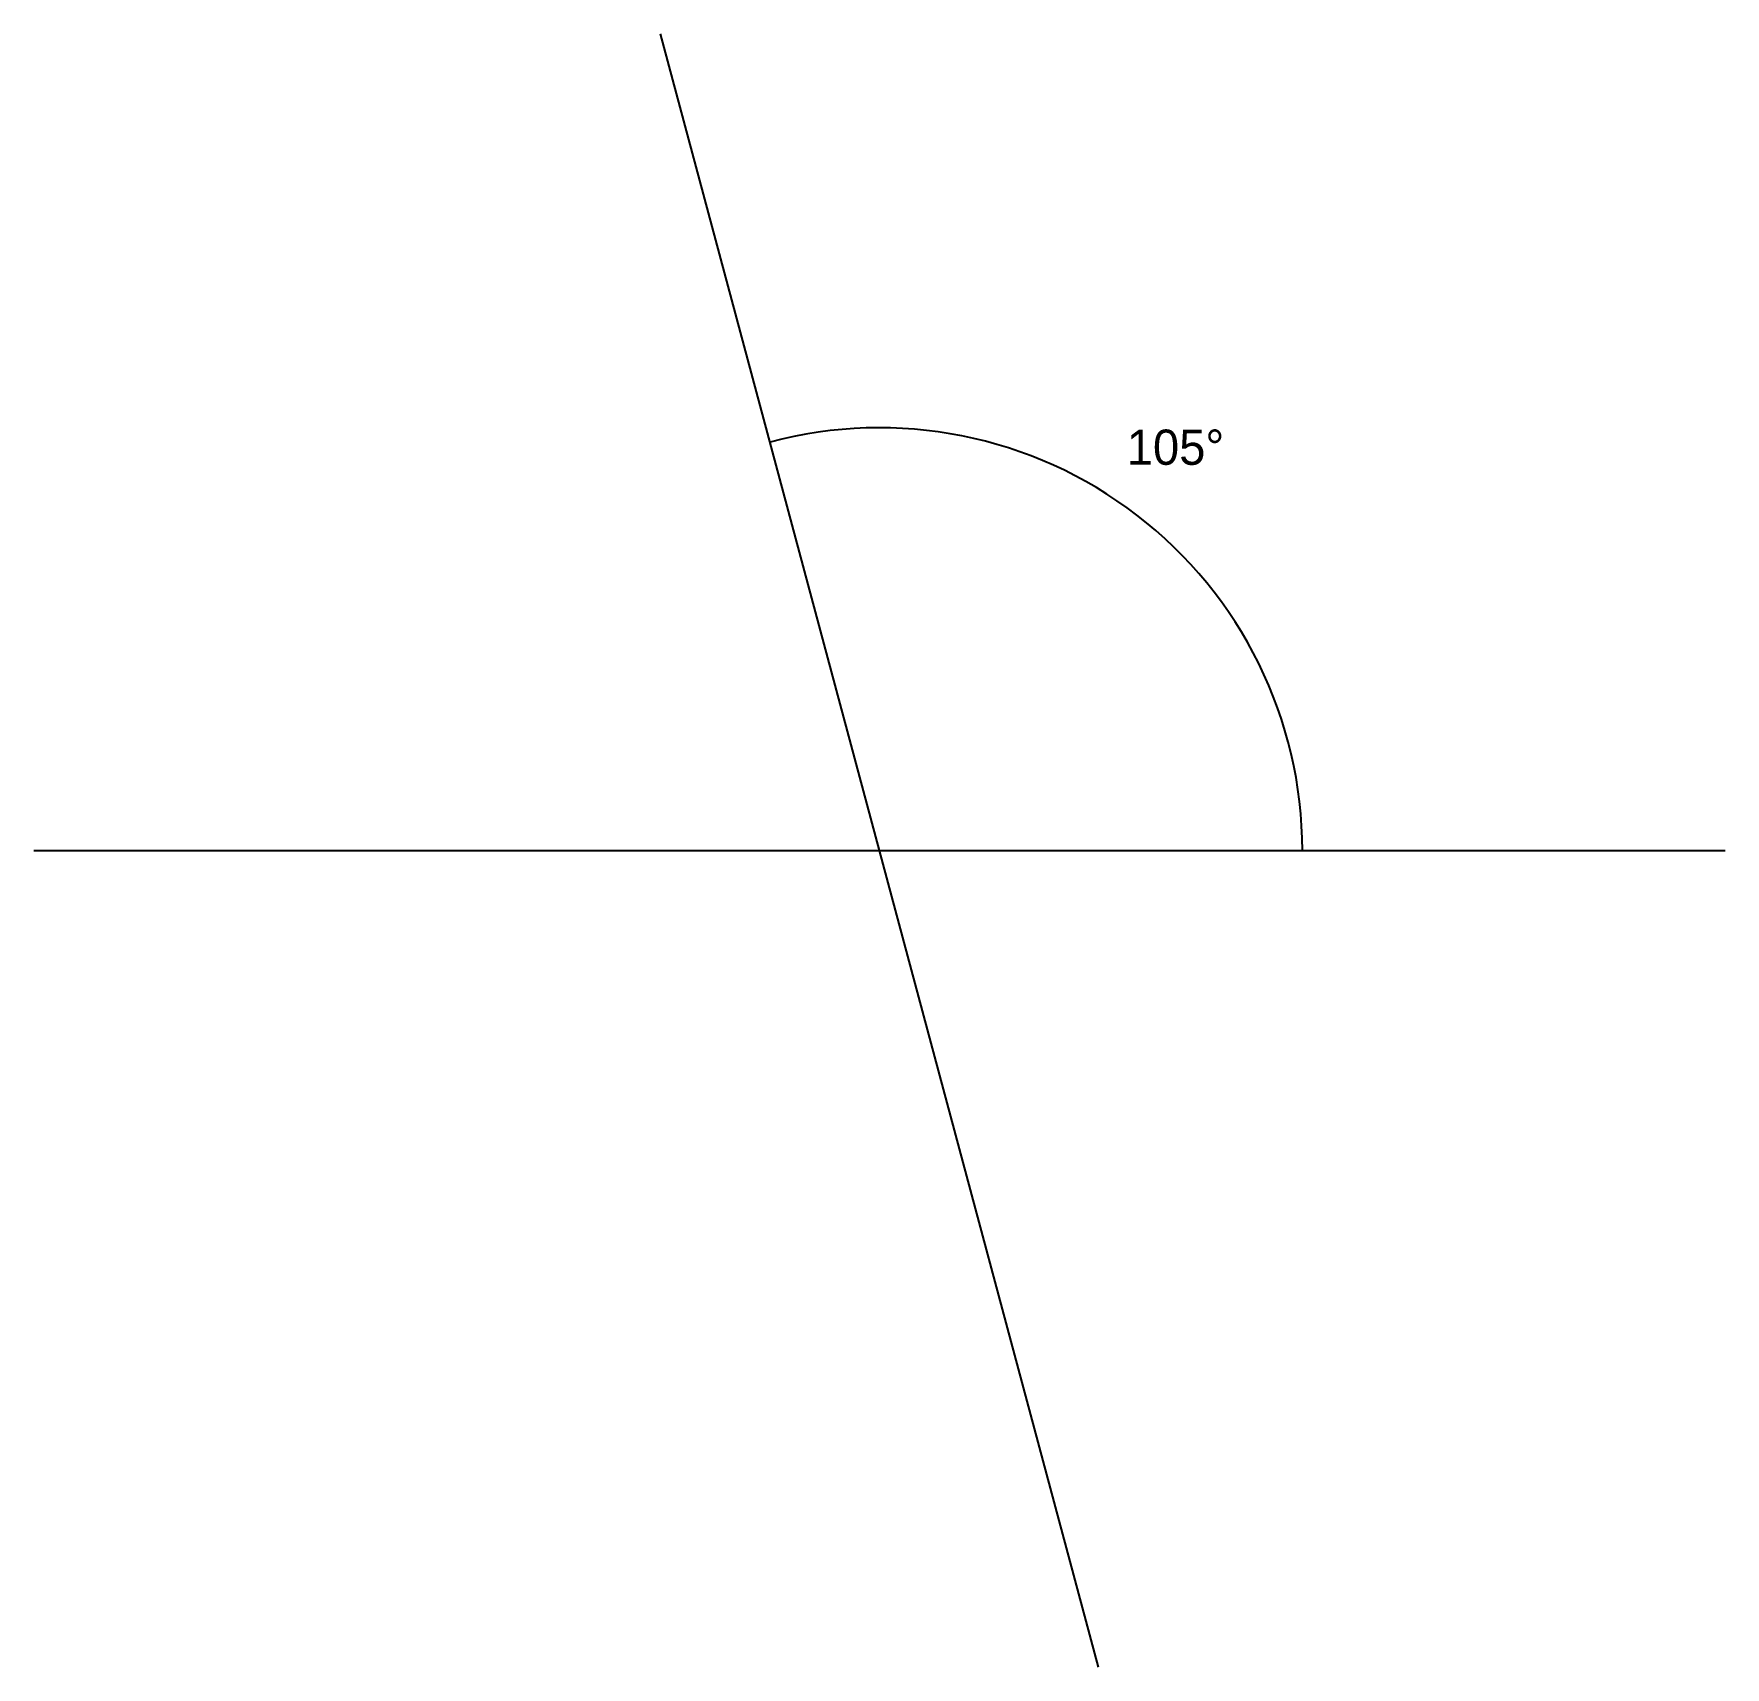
# Model space of a CAD drawing. Header units: millimetres. Extents: x -60 to 60, y -58 to 58.
import ezdxf
from ezdxf.enums import TextEntityAlignment as Align

# ---------------------------------------------------------------- set-up
doc = ezdxf.new("R2010")
doc.units = ezdxf.units.MM
doc.dimstyles.get("Standard").update_dxf_attribs({"dimtxt": 2.5, "dimasz": 2.5, "dimexe": 1.25, "dimexo": 0.625, "dimtad": 1, "dimcen": 2.5, "dimazin": 3, "dimtfac": 1, "dimtmove": 0, "dimatfit": 3})

# ---------------------------------------------------------------- blocks, each defined once
blk = doc.blocks.new('*DM1')
blk.add_arc((0, 0), 30, 0, 105)
blk.add_text('105°', height=2.5).set_placement((21, 27.37), align=Align.CENTER)

msp = doc.modelspace()

# ---------------------------------------------------------------- linework, layer by layer
for p, q in [((15.529, -57.956), (-15.529, 57.956)), ((-60, 0), (60, 0))]:
    msp.add_line(p, q)

# ---------------------------------------------------------------- dimensions: what is measured, and where the dimension line sits
dim = msp.add_angular_dim_2l(base=(18.263, 23.801), line1=((-60, 0), (60, 0)), line2=((15.529, -57.956), (-15.529, 57.956)), dimstyle='Standard')
dim.commit()
dim.dimension.update_dxf_attribs({"geometry": '*DM1', "text_midpoint": (18.263, 23.801)})

doc.saveas('drawing.dxf')
